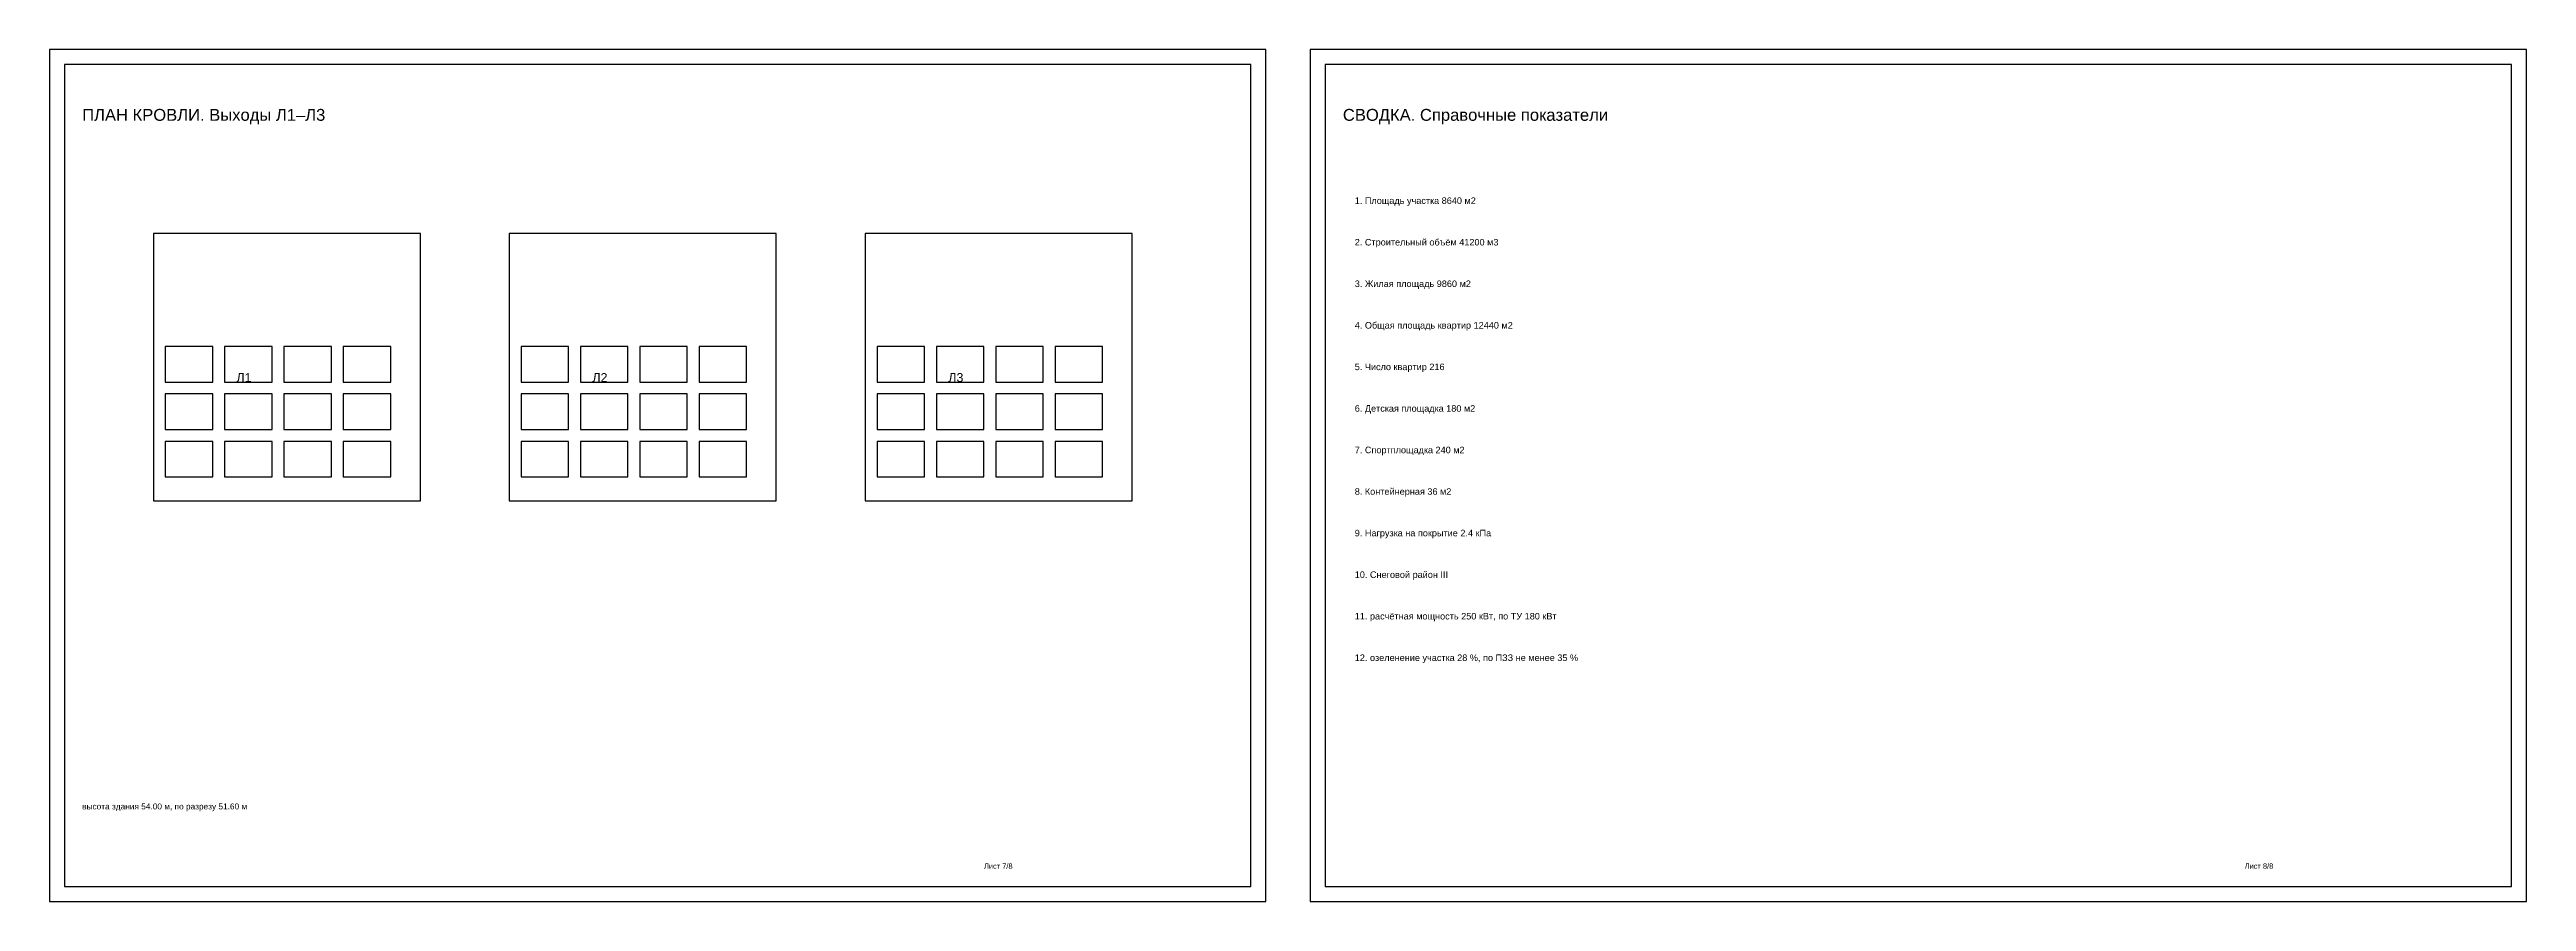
# Model space of a CAD drawing. Header units: millimetres. Extents: x 5 to 3395, y 5 to 292.
# Drawn here: x 2560 to 3395, y 5 to 292 of the extents above; entities that cross this region are included whole.
import ezdxf

# ---------------------------------------------------------------- set-up
doc = ezdxf.new("R2010")
doc.units = ezdxf.units.MM
for name, color, linetype in [('DIM', 3, 'Continuous'), ('GRAPH', 7, 'Continuous'), ('TEXT', 2, 'Continuous')]:
    doc.layers.add(name, color=color, linetype=linetype)
doc.styles.get("Standard").update_dxf_attribs({"font": 'arial.ttf'})

msp = doc.modelspace()

# ---------------------------------------------------------------- linework, layer by layer
at = {"layer": 'GRAPH'}
for p, q in [((2965, 287), (2565, 287)), ((2565, 287), (2565, 10)), ((2965, 10), (2965, 287)), ((3390, 287), (2990, 287)), ((2990, 287), (2990, 10)), ((3390, 10), (3390, 287)), ((2685, 230), (2595, 230)), ((2595, 230), (2595, 140)), ((2685, 140), (2685, 230)), ((2805, 230), (2715, 230)), ((2715, 230), (2715, 140)), ((2805, 140), (2805, 230)), ((2925, 230), (2835, 230)), ((2835, 230), (2835, 140)), ((2925, 140), (2925, 230)), ((2615, 192), (2599, 192)), ((2599, 192), (2599, 180)), ((2615, 180), (2615, 192)), ((2635, 192), (2619, 192)), ((2619, 192), (2619, 180)), ((2635, 180), (2635, 192)), ((2655, 192), (2639, 192)), ((2639, 192), (2639, 180)), ((2655, 180), (2655, 192)), ((2675, 192), (2659, 192)), ((2659, 192), (2659, 180)), ((2675, 180), (2675, 192)), ((2735, 192), (2719, 192)), ((2719, 192), (2719, 180)), ((2735, 180), (2735, 192)), ((2755, 192), (2739, 192)), ((2739, 192), (2739, 180)), ((2755, 180), (2755, 192)), ((2775, 192), (2759, 192)), ((2759, 192), (2759, 180)), ((2775, 180), (2775, 192)), ((2795, 192), (2779, 192)), ((2779, 192), (2779, 180)), ((2795, 180), (2795, 192)), ((2855, 192), (2839, 192)), ((2839, 192), (2839, 180)), ((2855, 180), (2855, 192)), ((2875, 192), (2859, 192)), ((2859, 192), (2859, 180)), ((2875, 180), (2875, 192)), ((2895, 192), (2879, 192)), ((2879, 192), (2879, 180)), ((2895, 180), (2895, 192)), ((2915, 192), (2899, 192)), ((2899, 192), (2899, 180)), ((2915, 180), (2915, 192)), ((2599, 180), (2615, 180)), ((2615, 176), (2599, 176)), ((2599, 176), (2599, 164)), ((2615, 164), (2615, 176)), ((2619, 180), (2635, 180)), ((2635, 176), (2619, 176)), ((2619, 176), (2619, 164)), ((2635, 164), (2635, 176)), ((2639, 180), (2655, 180)), ((2655, 176), (2639, 176)), ((2639, 176), (2639, 164)), ((2655, 164), (2655, 176)), ((2659, 180), (2675, 180)), ((2675, 176), (2659, 176)), ((2659, 176), (2659, 164)), ((2675, 164), (2675, 176)), ((2719, 180), (2735, 180)), ((2735, 176), (2719, 176)), ((2719, 176), (2719, 164)), ((2735, 164), (2735, 176)), ((2739, 180), (2755, 180)), ((2755, 176), (2739, 176)), ((2739, 176), (2739, 164)), ((2755, 164), (2755, 176)), ((2759, 180), (2775, 180)), ((2775, 176), (2759, 176)), ((2759, 176), (2759, 164)), ((2775, 164), (2775, 176)), ((2779, 180), (2795, 180)), ((2795, 176), (2779, 176)), ((2779, 176), (2779, 164)), ((2795, 164), (2795, 176)), ((2839, 180), (2855, 180)), ((2855, 176), (2839, 176)), ((2839, 176), (2839, 164)), ((2855, 164), (2855, 176)), ((2859, 180), (2875, 180)), ((2875, 176), (2859, 176)), ((2859, 176), (2859, 164)), ((2875, 164), (2875, 176)), ((2879, 180), (2895, 180)), ((2895, 176), (2879, 176)), ((2879, 176), (2879, 164)), ((2895, 164), (2895, 176)), ((2899, 180), (2915, 180)), ((2915, 176), (2899, 176)), ((2899, 176), (2899, 164)), ((2915, 164), (2915, 176)), ((2599, 164), (2615, 164)), ((2615, 160), (2599, 160)), ((2599, 160), (2599, 148)), ((2615, 148), (2615, 160)), ((2619, 164), (2635, 164)), ((2635, 160), (2619, 160)), ((2619, 160), (2619, 148)), ((2635, 148), (2635, 160)), ((2639, 164), (2655, 164)), ((2655, 160), (2639, 160)), ((2639, 160), (2639, 148)), ((2655, 148), (2655, 160)), ((2659, 164), (2675, 164)), ((2675, 160), (2659, 160)), ((2659, 160), (2659, 148)), ((2675, 148), (2675, 160)), ((2719, 164), (2735, 164)), ((2735, 160), (2719, 160)), ((2719, 160), (2719, 148)), ((2735, 148), (2735, 160)), ((2739, 164), (2755, 164)), ((2755, 160), (2739, 160)), ((2739, 160), (2739, 148)), ((2755, 148), (2755, 160)), ((2759, 164), (2775, 164)), ((2775, 160), (2759, 160)), ((2759, 160), (2759, 148)), ((2775, 148), (2775, 160)), ((2779, 164), (2795, 164)), ((2795, 160), (2779, 160)), ((2779, 160), (2779, 148)), ((2795, 148), (2795, 160)), ((2839, 164), (2855, 164)), ((2855, 160), (2839, 160)), ((2839, 160), (2839, 148)), ((2855, 148), (2855, 160)), ((2859, 164), (2875, 164)), ((2875, 160), (2859, 160)), ((2859, 160), (2859, 148)), ((2875, 148), (2875, 160)), ((2879, 164), (2895, 164)), ((2895, 160), (2879, 160)), ((2879, 160), (2879, 148)), ((2895, 148), (2895, 160)), ((2899, 164), (2915, 164)), ((2915, 160), (2899, 160)), ((2899, 160), (2899, 148)), ((2915, 148), (2915, 160)), ((2599, 148), (2615, 148)), ((2619, 148), (2635, 148)), ((2639, 148), (2655, 148)), ((2659, 148), (2675, 148)), ((2719, 148), (2735, 148)), ((2739, 148), (2755, 148)), ((2759, 148), (2775, 148)), ((2779, 148), (2795, 148)), ((2839, 148), (2855, 148)), ((2859, 148), (2875, 148)), ((2879, 148), (2895, 148)), ((2899, 148), (2915, 148)), ((2595, 140), (2685, 140)), ((2715, 140), (2805, 140)), ((2835, 140), (2925, 140)), ((2565, 10), (2965, 10)), ((2990, 10), (3390, 10))]:
    msp.add_line(p, q, dxfattribs=at)
for points in [[(2560, 5), (2970, 5), (2970, 292), (2560, 292)], [(2985, 5), (3395, 5), (3395, 292), (2985, 292)]]:
    msp.add_lwpolyline(points, close=True, dxfattribs=at)

# ---------------------------------------------------------------- texts
at = {"layer": 'DIM'}
msp.add_text('высота здания 54.00 м, по разрезу 51.60 м', height=2, dxfattribs=at).set_placement((2571, 36))
at = {"layer": 'TEXT'}
for s, height, p in [('ПЛАН КРОВЛИ. Выходы Л1–Л3', 4, (2571, 268)), ('СВОДКА. Справочные показатели', 4, (2996, 268)), ('1. Площадь участка 8640 м2', 2.2, (3000, 240)), ('2. Строительный объём 41200 м3', 2.2, (3000, 226)), ('3. Жилая площадь 9860 м2', 2.2, (3000, 212)), ('4. Общая площадь квартир 12440 м2', 2.2, (3000, 198)), ('5. Число квартир 216', 2.2, (3000, 184)), ('Л1', 3, (2623, 180)), ('Л2', 3, (2743, 180)), ('Л3', 3, (2863, 180)), ('6. Детская площадка 180 м2', 2.2, (3000, 170)), ('7. Спортплощадка 240 м2', 2.2, (3000, 156)), ('8. Контейнерная 36 м2', 2.2, (3000, 142)), ('9. Нагрузка на покрытие 2.4 кПа', 2.2, (3000, 128)), ('10. Снеговой район III', 2.2, (3000, 114)), ('11. расчётная мощность 250 кВт, по ТУ 180 кВт', 2.2, (3000, 100)), ('12. озеленение участка 28 %, по ПЗЗ не менее 35 %', 2.2, (3000, 86)), ('Лист 7/8', 1.8, (2875, 16)), ('Лист 8/8', 1.8, (3300, 16))]:
    msp.add_text(s, height=height, dxfattribs=at).set_placement(p)

doc.saveas('drawing.dxf')
